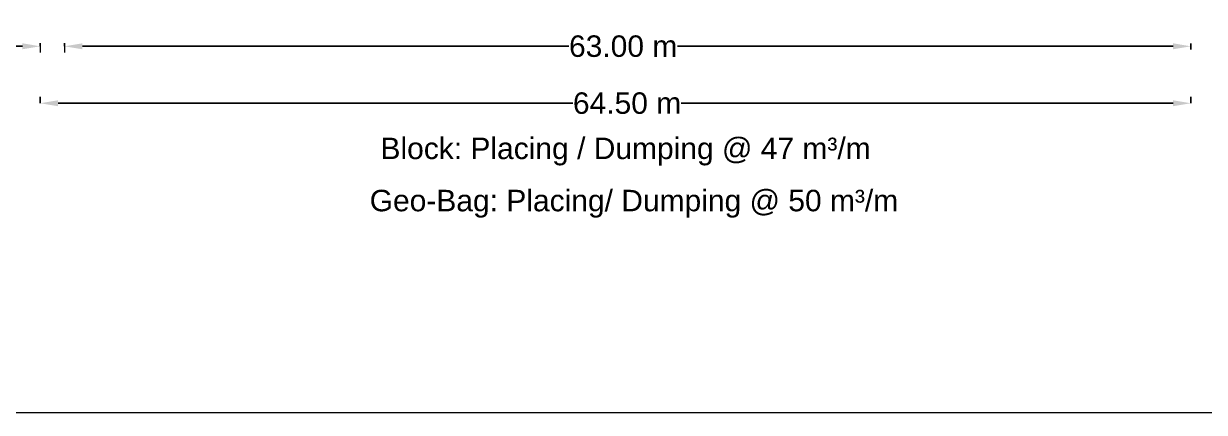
# Model space of a CAD drawing. Header units: inches. Extents: x -885 to 26362, y -28010 to 990.
# Drawn here: x 4218.2 to 4284.3, y -20436.7 to -20415 of the extents above; entities that cross this region are included whole.
import ezdxf

# ---------------------------------------------------------------- set-up
doc = ezdxf.new("R2010")
doc.units = ezdxf.units.IN
doc.header["$MEASUREMENT"] = 0
doc.header["$PDMODE"] = 3
doc.layers.add('LINE', color=7, linetype='Continuous')
doc.styles.add('dim', font='isocp.shx')
doc.styles.get("Standard").update_dxf_attribs({"font": 'arial.ttf'})
doc.dimstyles.get("Standard").update_dxf_attribs({"dimtxt": 0.18, "dimasz": 0.18, "dimexe": 0.18, "dimexo": 0.0625, "dimgap": 0.09, "dimtad": 0, "dimtih": 1, "dimtoh": 1, "dimdec": 4, "dimzin": 0, "dimdsep": 46, "dimtxsty": 'Standard', "dimcen": 0.09, "dimadec": 0, "dimazin": 0, "dimtfac": 1, "dimtdec": 4, "dimtofl": 0, "dimtmove": 0, "dimatfit": 3, "dimfxl": 1, "dimtolj": 1, "dimtzin": 0, "dimarcsym": 0})
doc.dimstyles.new('STANDARD$0', dxfattribs={"dimscale": 0, "dimtxt": 8, "dimasz": 8, "dimexe": 4, "dimexo": 0, "dimgap": 2, "dimtad": 1, "dimdec": 0, "dimzin": 0, "dimdsep": 46, "dimtxsty": 'dim', "dimblk": 'DOTSMALL', "dimcen": 1, "dimclrd": 6, "dimclre": 6, "dimclrt": 256, "dimadec": 0, "dimazin": 0, "dimtfac": 1, "dimtdec": 0, "dimtix": 1, "dimtofl": 0, "dimtmove": 1, "dimatfit": 3, "dimldrblk": 'DOTSMALL', "dimfxl": 6, "dimtolj": 1, "dimtzin": 0, "dimarcsym": 0})

# ---------------------------------------------------------------- blocks, each defined once
blk = doc.blocks.new('*D199')
at = {"layer": 'Defpoints', "color": 0, "linetype": 'ByBlock', "ltscale": 0.5, "transparency": 16777216}
for p in [(4220.519, -20416.263), (4283.514, -20416.047), (4283.514, -20416.263)]:
    blk.add_point(p, dxfattribs=at)
at = {"layer": 'LINE', "color": 0, "lineweight": -2, "ltscale": 0.5, "transparency": 16777216}
for p, q in [((4220.519, -20416.263), (4220.519, -20416.083)), ((4221.519, -20416.263), (4248.73, -20416.263)), ((4282.514, -20416.263), (4254.797, -20416.263)), ((4283.514, -20416.113), (4283.514, -20416.443))]:
    blk.add_line(p, q, dxfattribs=at)
at = {"layer": 'LINE', "color": 0, "linetype": 'ByBlock', "ltscale": 0.5, "transparency": 16777216}
for points in [[(4221.519, -20416.096), (4221.519, -20416.43), (4220.519, -20416.263)], [(4282.514, -20416.096), (4282.514, -20416.43), (4283.514, -20416.263)]]:
    blk.add_solid(points, dxfattribs=at)
at = {"layer": 'LINE', "color": 0, "linetype": 'ByBlock', "lineweight": 20, "ltscale": 0.5, "transparency": 16777216, "insert": (4251.763, -20416.263), "char_height": 0.85, "attachment_point": 5}
blk.add_mtext('\\A1;{\\H1.412x;63.00 m}', dxfattribs=at)
blk = doc.blocks.new('*D200')
at = {"layer": 'Defpoints', "color": 0, "linetype": 'ByBlock', "ltscale": 0.5, "transparency": 16777216}
for p in [(4219.164, -20416.263), (4220.519, -20416.263), (4220.519, -20416.263)]:
    blk.add_point(p, dxfattribs=at)
at = {"layer": 'LINE', "color": 0, "lineweight": -2, "ltscale": 0.5, "transparency": 16777216}
for p, q in [((4218.164, -20416.263), (4216.25, -20416.263)), ((4219.164, -20416.263), (4219.164, -20416.083)), ((4220.519, -20416.263), (4220.519, -20416.083)), ((4221.519, -20416.263), (4222.519, -20416.263))]:
    blk.add_line(p, q, dxfattribs=at)
at = {"layer": 'LINE', "color": 0, "linetype": 'ByBlock', "ltscale": 0.5, "transparency": 16777216}
for points in [[(4218.164, -20416.096), (4218.164, -20416.43), (4219.164, -20416.263)], [(4221.519, -20416.096), (4221.519, -20416.43), (4220.519, -20416.263)]]:
    blk.add_solid(points, dxfattribs=at)
at = {"layer": 'LINE', "color": 0, "linetype": 'ByBlock', "lineweight": 20, "ltscale": 0.5, "transparency": 16777216, "insert": (4213.742, -20416.263), "char_height": 0.85, "attachment_point": 5}
blk.add_mtext('\\A1;{\\H1.412x;1.50 m}', dxfattribs=at)
blk = doc.blocks.new('*D201')
at = {"layer": 'Defpoints', "color": 0, "linetype": 'ByBlock', "ltscale": 0.5, "transparency": 16777216}
for p in [(4219.164, -20419.463), (4283.514, -20419.447), (4283.514, -20419.463)]:
    blk.add_point(p, dxfattribs=at)
at = {"layer": 'LINE', "color": 0, "lineweight": -2, "ltscale": 0.5, "transparency": 16777216}
for p, q in [((4219.164, -20419.447), (4219.164, -20419.083)), ((4220.164, -20419.447), (4248.948, -20419.447)), ((4282.514, -20419.447), (4255.014, -20419.447)), ((4283.514, -20419.447), (4283.514, -20419.083))]:
    blk.add_line(p, q, dxfattribs=at)
at = {"layer": 'LINE', "color": 0, "linetype": 'ByBlock', "ltscale": 0.5, "transparency": 16777216}
for points in [[(4220.164, -20419.28), (4220.164, -20419.614), (4219.164, -20419.447)], [(4282.514, -20419.28), (4282.514, -20419.614), (4283.514, -20419.447)]]:
    blk.add_solid(points, dxfattribs=at)
at = {"layer": 'LINE', "color": 0, "linetype": 'ByBlock', "lineweight": 20, "ltscale": 0.5, "transparency": 16777216, "insert": (4251.981, -20419.447), "char_height": 0.85, "attachment_point": 5}
blk.add_mtext('\\A1;{\\H1.41176x;64.50 m}', dxfattribs=at)

msp = doc.modelspace()

# ---------------------------------------------------------------- linework, layer by layer
at = {"color": 0, "linetype": 'Continuous', "lineweight": 20, "ltscale": 0.5}
for p, q in [((4219.163682, -20416.263014), (4219.163682, -20416.617825)), ((4220.519291, -20416.263014), (4220.519291, -20416.617825))]:
    msp.add_line(p, q, dxfattribs=at)
at = {"color": 0, "lineweight": 20}
msp.add_line((4177.36786, -20436.728903), (4333.643243, -20436.728903), dxfattribs=at)

# ---------------------------------------------------------------- texts
at = {"layer": 'LINE', "color": 0, "linetype": 'ByBlock', "lineweight": 20, "ltscale": 0.5, "char_height": 1.2, "attachment_point": 1}
for s, insert in [('\\A1;Block: Placing / Dumping @ 47 {\\A0;m³/m\\P} ', (4238.1914, -20421.368815)), ('Geo-Bag: {\\A1;Placing}/ Dumping @ 50 m³/m', (4237.587908, -20424.286635))]:
    msp.add_mtext(s, dxfattribs=dict(at, insert=insert))

# ---------------------------------------------------------------- dimensions: what is measured, and where the dimension line sits
at = {"layer": 'LINE', "color": 0, "linetype": 'ByBlock', "lineweight": 20, "ltscale": 0.5}
for base, p1, p2, text, dimstyle, override, picture, middle in [((4220.519291, -20416.263014), (4219.163682, -20416.263014), (4220.519291, -20416.263014), '{\\H1.412x;1.50 m}', 'Standard', {"dimtxt": 0.85, "dimasz": 1, "dimdec": 2, "dimlfac": 1, "dimpost": 'm', "dimfxl": 0.15, "dimfxlon": 1}, '*D200', (4213.742335, -20416.263014)), ((4283.513763, -20416.263014), (4220.519291, -20416.263014), (4283.513763, -20416.047033), '{\\H1.412x;63.00 m}', 'Standard', {"dimtxt": 0.85, "dimasz": 1, "dimdec": 2, "dimlfac": 1, "dimpost": 'm', "dimfxl": 0.15, "dimfxlon": 1}, '*D199', (4251.763224, -20416.263014)), ((4283.513763, -20419.447075), (4219.163682, -20419.463224), (4283.513763, -20419.463224), '{\\H1.41176x;64.50 m}', 'STANDARD$0', {"dimscale": 1, "dimtxt": 0.85, "dimasz": 1, "dimexe": 0.364, "dimexo": 0.219, "dimgap": 0.09, "dimtad": 0, "dimdec": 2, "dimpost": 'm', "dimtxsty": 'Standard', "dimcen": 0.09, "dimclrd": 0, "dimclre": 0, "dimclrt": 0, "dimtix": 0, "dimtmove": 0, "dimfxl": 0.15, "dimfxlon": 1}, '*D201', (4251.981187, -20419.447075))]:
    dim = msp.add_linear_dim(base=base, p1=p1, p2=p2, text=text, dimstyle=dimstyle, override=override, dxfattribs=at)
    dim.commit()
    dim.dimension.update_dxf_attribs({"geometry": picture, "text_midpoint": middle, "dimtype": 160})

doc.saveas('drawing.dxf')
